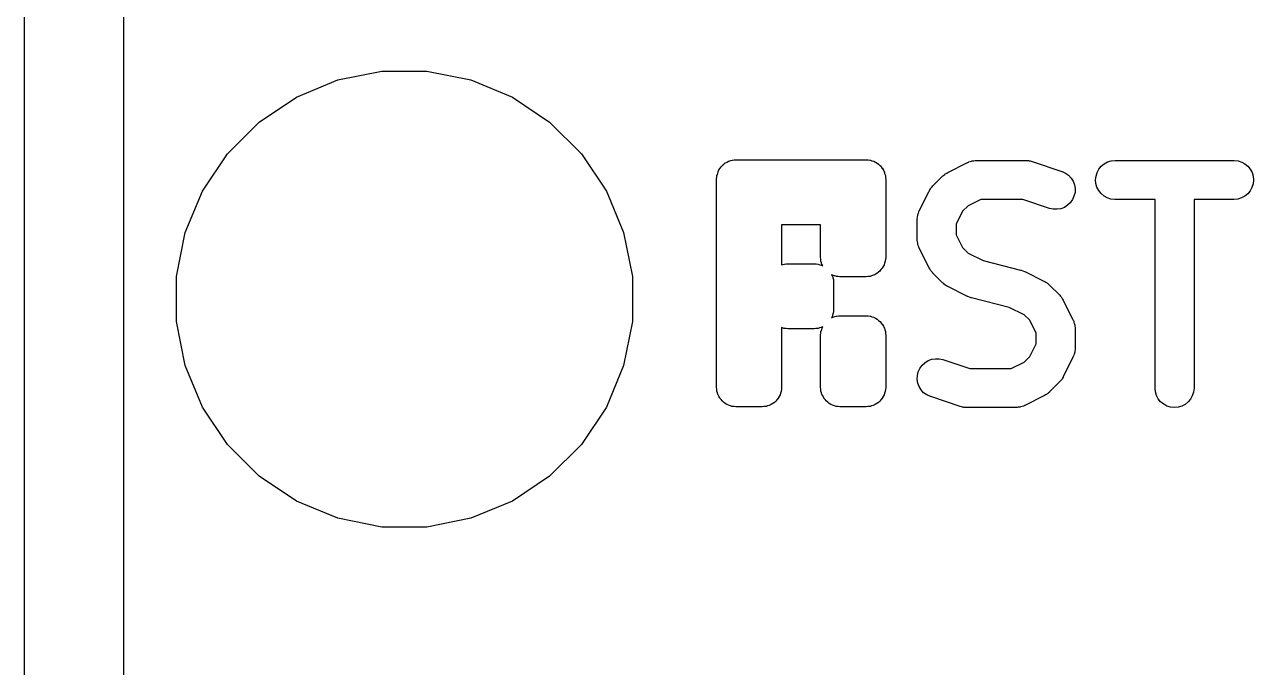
# Model space of a CAD drawing. Extents: x -557.2 to -539.1, y -88 to -54.6.
# Drawn here: x -557.238 to -552.513, y -65.094 to -62.622 of the extents above; entities that cross this region are included whole.
import ezdxf

# ---------------------------------------------------------------- set-up
doc = ezdxf.new("R2010")
doc.units = 0
doc.layers.add('BLACK', color=7, linetype='CONTINUOUS')

msp = doc.modelspace()

# ---------------------------------------------------------------- linework, layer by layer
at = {"layer": 'BLACK', "linetype": 'CONTINUOUS'}
for p, q in [((-557.238, -87.7984), (-557.238, -54.7972)), ((-556.857, -54.9783), (-556.857, -87.6173)), ((-556.192, -62.9012), (-556.033, -62.8352)), ((-556.033, -62.8352), (-555.864, -62.8015)), ((-555.864, -62.8015), (-555.691, -62.8015)), ((-555.691, -62.8015), (-555.522, -62.8352)), ((-555.522, -62.8352), (-555.362, -62.9012)), ((-556.336, -62.9971), (-556.192, -62.9012)), ((-555.362, -62.9012), (-555.219, -62.9971)), ((-556.458, -63.1192), (-556.336, -62.9971)), ((-555.219, -62.9971), (-555.097, -63.1192)), ((-556.554, -63.2627), (-556.458, -63.1192)), ((-555.097, -63.1192), (-555.001, -63.2627)), ((-554.564, -63.1745), (-554.559, -63.169)), ((-554.559, -63.169), (-554.555, -63.1636)), ((-554.555, -63.1632), (-554.549, -63.1589)), ((-554.555, -63.1634), (-554.555, -63.1632)), ((-554.555, -63.1636), (-554.555, -63.1634)), ((-554.549, -63.1589), (-554.544, -63.1544)), ((-554.544, -63.1544), (-554.543, -63.1542)), ((-554.543, -63.1541), (-554.537, -63.1508)), ((-554.543, -63.1542), (-554.543, -63.1541)), ((-554.537, -63.1508), (-554.531, -63.1475)), ((-554.531, -63.1475), (-554.53, -63.1474)), ((-554.53, -63.1473), (-554.523, -63.1453)), ((-554.53, -63.1474), (-554.53, -63.1473)), ((-554.523, -63.1453), (-554.517, -63.1433)), ((-554.517, -63.1433), (-554.516, -63.1432)), ((-554.516, -63.1432), (-554.509, -63.1425)), ((-554.516, -63.1432), (-554.516, -63.1432)), ((-554.509, -63.1425), (-554.502, -63.1418)), ((-554.502, -63.1418), (-554.002, -63.1418)), ((-554.002, -63.1418), (-554.002, -63.1418)), ((-554.002, -63.1418), (-554.002, -63.1418)), ((-554.002, -63.1418), (-554.001, -63.1418)), ((-554.001, -63.1418), (-553.994, -63.1426)), ((-554.001, -63.1418), (-554.001, -63.1418)), ((-553.994, -63.1426), (-553.987, -63.1434)), ((-553.987, -63.1434), (-553.987, -63.1434)), ((-553.987, -63.1434), (-553.986, -63.1435)), ((-553.986, -63.1435), (-553.98, -63.1456)), ((-553.98, -63.1456), (-553.973, -63.1477)), ((-553.973, -63.1477), (-553.973, -63.1478)), ((-553.973, -63.1478), (-553.972, -63.1479)), ((-553.972, -63.1479), (-553.966, -63.1513)), ((-553.966, -63.1513), (-553.96, -63.1547)), ((-553.96, -63.1547), (-553.96, -63.1548)), ((-553.96, -63.1548), (-553.96, -63.1549)), ((-553.96, -63.1549), (-553.954, -63.1595)), ((-553.954, -63.1595), (-553.949, -63.164)), ((-553.949, -63.164), (-553.949, -63.1642)), ((-553.949, -63.1642), (-553.948, -63.1644)), ((-553.948, -63.1644), (-553.944, -63.1698)), ((-553.944, -63.1698), (-553.94, -63.1753)), ((-553.688, -63.1907), (-553.612, -63.1526)), ((-553.612, -63.1526), (-553.611, -63.1522)), ((-553.611, -63.1522), (-553.609, -63.1514)), ((-553.609, -63.1514), (-553.607, -63.1504)), ((-553.607, -63.1504), (-553.602, -63.1489)), ((-553.602, -63.1489), (-553.597, -63.1471)), ((-553.597, -63.1471), (-553.595, -63.1468)), ((-553.595, -63.1468), (-553.593, -63.1461)), ((-553.593, -63.1461), (-553.588, -63.1456)), ((-553.588, -63.1456), (-553.583, -63.1448)), ((-553.583, -63.1448), (-553.581, -63.1449)), ((-553.581, -63.1449), (-553.578, -63.1447)), ((-553.578, -63.1447), (-553.388, -63.1447)), ((-553.388, -63.1447), (-553.387, -63.1447)), ((-553.387, -63.1447), (-553.383, -63.1452)), ((-553.383, -63.1452), (-553.378, -63.1453)), ((-553.378, -63.1453), (-553.375, -63.146)), ((-553.375, -63.146), (-553.372, -63.1463)), ((-553.372, -63.1463), (-553.368, -63.1476)), ((-553.368, -63.1476), (-553.364, -63.1486)), ((-553.364, -63.1486), (-553.25, -63.1866)), ((-553.107, -63.1778), (-553.098, -63.1665)), ((-553.098, -63.1665), (-553.087, -63.1572)), ((-553.087, -63.1572), (-553.074, -63.1504)), ((-553.074, -63.1504), (-553.06, -63.1461)), ((-553.06, -63.1461), (-553.045, -63.1447)), ((-553.045, -63.1447), (-552.588, -63.1447)), ((-552.588, -63.1447), (-552.587, -63.1447)), ((-552.587, -63.1447), (-552.572, -63.1463)), ((-552.572, -63.1463), (-552.558, -63.1508)), ((-552.558, -63.1508), (-552.546, -63.1578)), ((-552.546, -63.1578), (-552.534, -63.1672)), ((-552.534, -63.1672), (-552.525, -63.1786)), ((-554.577, -63.2158), (-554.576, -63.2087)), ((-554.577, -63.2163), (-554.577, -63.2158)), ((-554.577, -63.2168), (-554.577, -63.2163)), ((-554.577, -63.2163), (-554.577, -63.2163)), ((-554.577, -63.2163), (-554.577, -63.2163)), ((-554.577, -64.0168), (-554.577, -63.2168)), ((-554.576, -63.2017), (-554.575, -63.2015)), ((-554.576, -63.2087), (-554.576, -63.2017)), ((-554.575, -63.2012), (-554.573, -63.1945)), ((-554.575, -63.2015), (-554.575, -63.2012)), ((-554.573, -63.1945), (-554.571, -63.1878)), ((-554.571, -63.1873), (-554.568, -63.1811)), ((-554.571, -63.1875), (-554.571, -63.1873)), ((-554.571, -63.1878), (-554.571, -63.1875)), ((-554.568, -63.1811), (-554.564, -63.1749)), ((-554.564, -63.1747), (-554.564, -63.1745)), ((-554.564, -63.1749), (-554.564, -63.1747)), ((-553.94, -63.1753), (-553.939, -63.1756)), ((-553.939, -63.1756), (-553.939, -63.1758)), ((-553.939, -63.1758), (-553.936, -63.182)), ((-553.936, -63.182), (-553.933, -63.1882)), ((-553.933, -63.1882), (-553.933, -63.1885)), ((-553.933, -63.1885), (-553.932, -63.1887)), ((-553.932, -63.1887), (-553.931, -63.1955)), ((-553.931, -63.1955), (-553.928, -63.2023)), ((-553.928, -63.2023), (-553.928, -63.2025)), ((-553.928, -63.2025), (-553.928, -63.2028)), ((-553.928, -63.2028), (-553.928, -63.2097)), ((-553.928, -63.2097), (-553.927, -63.2168)), ((-553.927, -63.2168), (-553.927, -63.5168)), ((-553.746, -63.2429), (-553.708, -63.2048)), ((-553.708, -63.2048), (-553.707, -63.204)), ((-553.707, -63.204), (-553.704, -63.2014)), ((-553.704, -63.2014), (-553.7, -63.1985)), ((-553.7, -63.1985), (-553.698, -63.1968)), ((-553.698, -63.1968), (-553.695, -63.1949)), ((-553.695, -63.1949), (-553.692, -63.193)), ((-553.692, -63.193), (-553.688, -63.1907)), ((-553.25, -63.1866), (-553.249, -63.187)), ((-553.249, -63.187), (-553.236, -63.1931)), ((-553.236, -63.1931), (-553.224, -63.2017)), ((-553.224, -63.2017), (-553.214, -63.2125)), ((-553.214, -63.2125), (-553.206, -63.225)), ((-553.12, -63.2192), (-553.118, -63.2046)), ((-553.119, -63.2338), (-553.12, -63.2192)), ((-553.118, -63.2046), (-553.114, -63.1906)), ((-553.114, -63.1906), (-553.107, -63.1778)), ((-552.525, -63.1786), (-552.518, -63.1916)), ((-552.518, -63.1916), (-552.514, -63.2056)), ((-552.514, -63.2056), (-552.513, -63.2202)), ((-552.513, -63.2202), (-552.514, -63.2348)), ((-556.62, -63.4222), (-556.554, -63.2627)), ((-555.001, -63.2627), (-554.935, -63.4222)), ((-553.798, -63.3385), (-553.76, -63.2624)), ((-553.76, -63.2624), (-553.759, -63.2614)), ((-553.759, -63.2614), (-553.757, -63.2579)), ((-553.757, -63.2579), (-553.755, -63.2542)), ((-553.755, -63.2542), (-553.753, -63.2518)), ((-553.753, -63.2518), (-553.751, -63.2491)), ((-553.751, -63.2491), (-553.748, -63.2461)), ((-553.748, -63.2461), (-553.746, -63.2429)), ((-553.206, -63.225), (-553.201, -63.2387)), ((-553.201, -63.2387), (-553.199, -63.2531)), ((-553.199, -63.2531), (-553.199, -63.2678)), ((-553.115, -63.2478), (-553.119, -63.2338)), ((-553.108, -63.2608), (-553.115, -63.2478)), ((-553.099, -63.2722), (-553.108, -63.2608)), ((-552.526, -63.2616), (-552.535, -63.2729)), ((-552.519, -63.2488), (-552.526, -63.2616)), ((-552.514, -63.2348), (-552.519, -63.2488)), ((-553.561, -63.2947), (-553.61, -63.3194)), ((-553.4, -63.2947), (-553.561, -63.2947)), ((-553.297, -63.329), (-553.4, -63.2947)), ((-553.217, -63.3072), (-553.228, -63.3172)), ((-553.209, -63.2953), (-553.217, -63.3072)), ((-553.203, -63.282), (-553.209, -63.2953)), ((-553.199, -63.2678), (-553.203, -63.282)), ((-553.087, -63.2816), (-553.099, -63.2722)), ((-553.075, -63.2886), (-553.087, -63.2816)), ((-553.061, -63.2931), (-553.075, -63.2886)), ((-553.046, -63.2947), (-553.061, -63.2931)), ((-553.045, -63.2947), (-553.046, -63.2947)), ((-552.891, -63.2947), (-553.045, -63.2947)), ((-552.891, -64.0197), (-552.891, -63.2947)), ((-552.588, -63.2947), (-552.741, -63.2947)), ((-552.741, -63.2947), (-552.741, -64.0197)), ((-552.573, -63.2933), (-552.588, -63.2947)), ((-552.559, -63.289), (-552.573, -63.2933)), ((-552.546, -63.2822), (-552.559, -63.289)), ((-552.535, -63.2729), (-552.546, -63.2822)), ((-553.806, -63.3666), (-553.805, -63.3616)), ((-553.805, -63.3616), (-553.804, -63.3565)), ((-553.804, -63.3565), (-553.803, -63.3544)), ((-553.803, -63.3522), (-553.801, -63.3474)), ((-553.803, -63.3544), (-553.803, -63.3522)), ((-553.801, -63.3474), (-553.8, -63.3425)), ((-553.8, -63.3425), (-553.799, -63.3406)), ((-553.799, -63.3406), (-553.798, -63.3385)), ((-553.631, -63.3403), (-553.656, -63.3898)), ((-553.61, -63.3194), (-553.631, -63.3403)), ((-553.283, -63.3322), (-553.297, -63.329)), ((-553.268, -63.3326), (-553.283, -63.3322)), ((-553.254, -63.3302), (-553.268, -63.3326)), ((-553.24, -63.325), (-553.254, -63.3302)), ((-553.228, -63.3172), (-553.24, -63.325)), ((-554.327, -63.3918), (-554.327, -63.5464)), ((-554.177, -63.3918), (-554.327, -63.3918)), ((-554.177, -63.5168), (-554.177, -63.3918)), ((-553.805, -63.3688), (-553.806, -63.3666)), ((-553.806, -63.371), (-553.805, -63.3688)), ((-553.806, -63.3721), (-553.806, -63.371)), ((-553.806, -63.4483), (-553.806, -63.3721)), ((-553.656, -63.3898), (-553.656, -63.4306)), ((-556.654, -63.5915), (-556.62, -63.4222)), ((-554.935, -63.4222), (-554.901, -63.5915)), ((-553.806, -63.4505), (-553.806, -63.4483)), ((-553.806, -63.4527), (-553.806, -63.4505)), ((-553.805, -63.4577), (-553.806, -63.4527)), ((-553.656, -63.4306), (-553.631, -63.48)), ((-553.804, -63.4628), (-553.805, -63.4577)), ((-553.804, -63.465), (-553.804, -63.4628)), ((-553.803, -63.4671), (-553.804, -63.465)), ((-553.802, -63.4719), (-553.803, -63.4671)), ((-553.8, -63.4769), (-553.802, -63.4719)), ((-553.799, -63.4788), (-553.8, -63.4769)), ((-553.798, -63.4809), (-553.799, -63.4788)), ((-553.798, -63.4818), (-553.798, -63.4809)), ((-553.76, -63.558), (-553.798, -63.4818)), ((-553.631, -63.48), (-553.61, -63.5009)), ((-553.61, -63.5009), (-553.552, -63.5299)), ((-554.327, -63.5464), (-554.323, -63.5453)), ((-554.323, -63.5453), (-554.317, -63.5433)), ((-554.317, -63.5433), (-554.316, -63.5432)), ((-554.316, -63.5432), (-554.309, -63.5425)), ((-554.316, -63.5432), (-554.316, -63.5432)), ((-554.309, -63.5425), (-554.302, -63.5418)), ((-554.302, -63.5418), (-554.202, -63.5418)), ((-554.202, -63.5418), (-554.202, -63.5418)), ((-554.202, -63.5418), (-554.202, -63.5418)), ((-554.202, -63.5418), (-554.201, -63.5418)), ((-554.201, -63.5418), (-554.201, -63.5418)), ((-554.201, -63.5418), (-554.194, -63.5426)), ((-554.194, -63.5426), (-554.187, -63.5434)), ((-554.187, -63.5434), (-554.187, -63.5434)), ((-554.187, -63.5434), (-554.186, -63.5435)), ((-554.186, -63.5435), (-554.18, -63.5456)), ((-554.18, -63.5456), (-554.173, -63.5477)), ((-554.176, -63.5239), (-554.177, -63.5168)), ((-554.176, -63.5309), (-554.176, -63.5239)), ((-554.176, -63.5311), (-554.176, -63.5309)), ((-554.176, -63.5314), (-554.176, -63.5311)), ((-554.174, -63.5381), (-554.176, -63.5314)), ((-554.172, -63.5449), (-554.174, -63.5381)), ((-554.173, -63.5477), (-554.173, -63.5478)), ((-554.173, -63.5478), (-554.172, -63.5479)), ((-554.171, -63.5452), (-554.172, -63.5449)), ((-554.172, -63.5479), (-554.169, -63.5498)), ((-554.171, -63.5454), (-554.171, -63.5452)), ((-554.169, -63.5498), (-554.171, -63.5454)), ((-553.933, -63.5464), (-553.937, -63.5526)), ((-553.931, -63.5391), (-553.933, -63.5459)), ((-553.933, -63.5459), (-553.933, -63.5461)), ((-553.933, -63.5461), (-553.933, -63.5464)), ((-553.929, -63.5324), (-553.931, -63.5391)), ((-553.928, -63.5249), (-553.929, -63.5319)), ((-553.929, -63.5319), (-553.929, -63.5322)), ((-553.929, -63.5322), (-553.929, -63.5324)), ((-553.927, -63.5179), (-553.928, -63.5249)), ((-553.927, -63.5168), (-553.927, -63.5173)), ((-553.927, -63.5173), (-553.927, -63.5174)), ((-553.927, -63.5174), (-553.927, -63.5174)), ((-553.927, -63.5174), (-553.927, -63.5179)), ((-553.552, -63.5299), (-553.408, -63.566)), ((-556.654, -63.7641), (-556.654, -63.5915)), ((-554.901, -63.5915), (-554.901, -63.7641)), ((-554.132, -63.5858), (-554.135, -63.5839)), ((-554.135, -63.5839), (-554.133, -63.5882)), ((-554.133, -63.5882), (-554.133, -63.5885)), ((-554.133, -63.5885), (-554.132, -63.5887)), ((-554.131, -63.5858), (-554.132, -63.5858)), ((-554.132, -63.5887), (-554.13, -63.5955)), ((-554.131, -63.586), (-554.131, -63.5858)), ((-554.124, -63.5881), (-554.131, -63.586)), ((-554.13, -63.5955), (-554.128, -63.6023)), ((-554.118, -63.5902), (-554.124, -63.5881)), ((-554.117, -63.5902), (-554.118, -63.5902)), ((-554.117, -63.5903), (-554.117, -63.5902)), ((-554.11, -63.591), (-554.117, -63.5903)), ((-554.103, -63.5918), (-554.11, -63.591)), ((-554.102, -63.5918), (-554.103, -63.5918)), ((-554.103, -63.5918), (-554.103, -63.5918)), ((-554.103, -63.5918), (-554.103, -63.5918)), ((-554.103, -63.5918), (-554.103, -63.5918)), ((-554.002, -63.5918), (-554.102, -63.5918)), ((-553.995, -63.5911), (-554.002, -63.5918)), ((-553.988, -63.5905), (-553.995, -63.5911)), ((-553.987, -63.5904), (-553.988, -63.5904)), ((-553.988, -63.5904), (-553.988, -63.5905)), ((-553.981, -63.5884), (-553.987, -63.5904)), ((-553.974, -63.5864), (-553.981, -63.5884)), ((-553.973, -63.5862), (-553.974, -63.5862)), ((-553.974, -63.5862), (-553.974, -63.5864)), ((-553.967, -63.5829), (-553.973, -63.5862)), ((-553.961, -63.5796), (-553.967, -63.5829)), ((-553.955, -63.5748), (-553.961, -63.5793)), ((-553.961, -63.5793), (-553.961, -63.5794)), ((-553.961, -63.5794), (-553.961, -63.5796)), ((-553.95, -63.5704), (-553.955, -63.5748)), ((-553.949, -63.5702), (-553.95, -63.5704)), ((-553.945, -63.5646), (-553.949, -63.57)), ((-553.949, -63.57), (-553.949, -63.5702)), ((-553.94, -63.5592), (-553.945, -63.5646)), ((-553.937, -63.5526), (-553.94, -63.5588)), ((-553.94, -63.5588), (-553.94, -63.559)), ((-553.94, -63.559), (-553.94, -63.5592)), ((-553.757, -63.5616), (-553.76, -63.558)), ((-553.756, -63.5653), (-553.757, -63.5616)), ((-553.754, -63.5678), (-553.756, -63.5653)), ((-553.752, -63.5704), (-553.754, -63.5678)), ((-553.749, -63.5735), (-553.752, -63.5704)), ((-553.746, -63.5768), (-553.749, -63.5735)), ((-553.746, -63.5775), (-553.746, -63.5768)), ((-553.708, -63.6156), (-553.746, -63.5775)), ((-553.408, -63.566), (-553.407, -63.5663)), ((-553.407, -63.5663), (-553.406, -63.5664)), ((-553.406, -63.5664), (-553.406, -63.5664)), ((-553.406, -63.5664), (-553.4, -63.5689)), ((-553.4, -63.5689), (-553.393, -63.5714)), ((-553.393, -63.5714), (-553.393, -63.5715)), ((-553.393, -63.5715), (-553.392, -63.5717)), ((-553.392, -63.5717), (-553.316, -63.6098)), ((-554.128, -63.6023), (-554.128, -63.6025)), ((-554.128, -63.6025), (-554.128, -63.6028)), ((-554.128, -63.6028), (-554.128, -63.6098)), ((-554.128, -63.6098), (-554.127, -63.6168)), ((-554.127, -63.6168), (-554.127, -63.7168)), ((-553.704, -63.6183), (-553.708, -63.6156)), ((-553.701, -63.6212), (-553.704, -63.6183)), ((-553.699, -63.6229), (-553.701, -63.6212)), ((-553.696, -63.6249), (-553.699, -63.6229)), ((-553.693, -63.6269), (-553.696, -63.6249)), ((-553.689, -63.6292), (-553.693, -63.6269)), ((-553.688, -63.6296), (-553.689, -63.6292)), ((-553.612, -63.6677), (-553.688, -63.6296)), ((-553.316, -63.6098), (-553.315, -63.6102)), ((-553.315, -63.6102), (-553.312, -63.6125)), ((-553.312, -63.6125), (-553.308, -63.6145)), ((-553.308, -63.6145), (-553.306, -63.6165)), ((-553.306, -63.6165), (-553.303, -63.6182)), ((-553.303, -63.6182), (-553.3, -63.6211)), ((-553.3, -63.6211), (-553.297, -63.6238)), ((-553.297, -63.6238), (-553.259, -63.6619)), ((-553.612, -63.6679), (-553.612, -63.6677)), ((-553.611, -63.668), (-553.612, -63.6679)), ((-553.605, -63.6705), (-553.611, -63.668)), ((-553.598, -63.673), (-553.605, -63.6705)), ((-553.598, -63.6732), (-553.598, -63.673)), ((-553.598, -63.673), (-553.598, -63.673)), ((-553.597, -63.6734), (-553.598, -63.6732)), ((-553.452, -63.7095), (-553.597, -63.6734)), ((-553.259, -63.6619), (-553.258, -63.6627)), ((-553.258, -63.6627), (-553.255, -63.6659)), ((-553.255, -63.6659), (-553.252, -63.669)), ((-553.252, -63.669), (-553.251, -63.6717)), ((-553.251, -63.6717), (-553.249, -63.6741)), ((-553.249, -63.6741), (-553.247, -63.6778)), ((-553.247, -63.6778), (-553.245, -63.6814)), ((-553.245, -63.6814), (-553.207, -63.7576)), ((-554.131, -63.7391), (-554.133, -63.7459)), ((-554.129, -63.7324), (-554.131, -63.7391)), ((-554.128, -63.7249), (-554.129, -63.7319)), ((-554.129, -63.7319), (-554.129, -63.7322)), ((-554.129, -63.7322), (-554.129, -63.7324)), ((-554.127, -63.7179), (-554.128, -63.7249)), ((-554.127, -63.7168), (-554.127, -63.7173)), ((-554.127, -63.7173), (-554.127, -63.7174)), ((-554.127, -63.7174), (-554.127, -63.7174)), ((-554.127, -63.7174), (-554.127, -63.7179)), ((-553.394, -63.7385), (-553.452, -63.7095)), ((-553.373, -63.7594), (-553.394, -63.7385)), ((-556.62, -63.9334), (-556.654, -63.7641)), ((-554.901, -63.7641), (-554.935, -63.9334)), ((-554.324, -63.7881), (-554.327, -63.7872)), ((-554.327, -63.7872), (-554.327, -64.0168)), ((-554.174, -63.7864), (-554.181, -63.7884)), ((-554.173, -63.7862), (-554.174, -63.7862)), ((-554.174, -63.7862), (-554.174, -63.7864)), ((-554.169, -63.7838), (-554.173, -63.7862)), ((-554.171, -63.7873), (-554.169, -63.7838)), ((-554.171, -63.7875), (-554.171, -63.7873)), ((-554.171, -63.7878), (-554.171, -63.7875)), ((-554.133, -63.7464), (-554.135, -63.7498)), ((-554.135, -63.7498), (-554.131, -63.7475)), ((-554.133, -63.7459), (-554.133, -63.7461)), ((-554.133, -63.7461), (-554.133, -63.7464)), ((-554.131, -63.7475), (-554.13, -63.7474)), ((-554.13, -63.7473), (-554.123, -63.7453)), ((-554.13, -63.7474), (-554.13, -63.7473)), ((-554.123, -63.7453), (-554.117, -63.7433)), ((-554.117, -63.7433), (-554.116, -63.7432)), ((-554.116, -63.7432), (-554.109, -63.7425)), ((-554.116, -63.7432), (-554.116, -63.7432)), ((-554.109, -63.7425), (-554.102, -63.7418)), ((-554.102, -63.7418), (-554.002, -63.7418)), ((-554.002, -63.7418), (-554.002, -63.7418)), ((-554.002, -63.7418), (-554.002, -63.7418)), ((-554.002, -63.7418), (-554.001, -63.7418)), ((-554.001, -63.7418), (-554.001, -63.7418)), ((-554.001, -63.7418), (-553.994, -63.7426)), ((-553.994, -63.7426), (-553.987, -63.7434)), ((-553.987, -63.7434), (-553.987, -63.7434)), ((-553.987, -63.7434), (-553.986, -63.7435)), ((-553.986, -63.7435), (-553.98, -63.7456)), ((-553.98, -63.7456), (-553.973, -63.7477)), ((-553.973, -63.7477), (-553.973, -63.7478)), ((-553.973, -63.7478), (-553.972, -63.7479)), ((-553.972, -63.7479), (-553.966, -63.7513)), ((-553.966, -63.7513), (-553.96, -63.7547)), ((-553.96, -63.7547), (-553.96, -63.7548)), ((-553.96, -63.7548), (-553.96, -63.7549)), ((-553.96, -63.7549), (-553.954, -63.7595)), ((-553.954, -63.7595), (-553.949, -63.764)), ((-553.949, -63.764), (-553.949, -63.7642)), ((-553.949, -63.7642), (-553.948, -63.7644)), ((-553.948, -63.7644), (-553.944, -63.7698)), ((-553.944, -63.7698), (-553.94, -63.7753)), ((-553.94, -63.7753), (-553.939, -63.7756)), ((-553.939, -63.7756), (-553.939, -63.7758)), ((-553.939, -63.7758), (-553.936, -63.782)), ((-553.936, -63.782), (-553.933, -63.7882)), ((-553.349, -63.8088), (-553.373, -63.7594)), ((-553.207, -63.7576), (-553.206, -63.7585)), ((-553.206, -63.7585), (-553.205, -63.7606)), ((-553.205, -63.7606), (-553.204, -63.7626)), ((-553.204, -63.7626), (-553.203, -63.7675)), ((-553.203, -63.7675), (-553.201, -63.7723)), ((-553.201, -63.7723), (-553.201, -63.7745)), ((-553.201, -63.7745), (-553.2, -63.7766)), ((-553.2, -63.7766), (-553.2, -63.7817)), ((-553.2, -63.7817), (-553.199, -63.7867)), ((-553.199, -63.7867), (-553.199, -63.7889)), ((-554.318, -63.7902), (-554.324, -63.7881)), ((-554.317, -63.7902), (-554.318, -63.7902)), ((-554.317, -63.7903), (-554.317, -63.7902)), ((-554.31, -63.791), (-554.317, -63.7903)), ((-554.303, -63.7918), (-554.31, -63.791)), ((-554.302, -63.7918), (-554.303, -63.7918)), ((-554.303, -63.7918), (-554.303, -63.7918)), ((-554.303, -63.7918), (-554.303, -63.7918)), ((-554.303, -63.7918), (-554.303, -63.7918)), ((-554.202, -63.7918), (-554.302, -63.7918)), ((-554.195, -63.7911), (-554.202, -63.7918)), ((-554.188, -63.7905), (-554.195, -63.7911)), ((-554.187, -63.7904), (-554.188, -63.7904)), ((-554.188, -63.7904), (-554.188, -63.7905)), ((-554.181, -63.7884), (-554.187, -63.7904)), ((-554.177, -63.8158), (-554.176, -63.8087)), ((-554.177, -63.8163), (-554.177, -63.8158)), ((-554.177, -63.8168), (-554.177, -63.8163)), ((-554.177, -63.8163), (-554.177, -63.8163)), ((-554.177, -63.8163), (-554.177, -63.8163)), ((-554.177, -64.0168), (-554.177, -63.8168)), ((-554.176, -63.8017), (-554.175, -63.8015)), ((-554.176, -63.8087), (-554.176, -63.8017)), ((-554.175, -63.8012), (-554.173, -63.7945)), ((-554.175, -63.8015), (-554.175, -63.8012)), ((-554.173, -63.7945), (-554.171, -63.7878)), ((-553.933, -63.7882), (-553.933, -63.7885)), ((-553.933, -63.7885), (-553.932, -63.7887)), ((-553.932, -63.7887), (-553.93, -63.7955)), ((-553.93, -63.7955), (-553.928, -63.8023)), ((-553.928, -63.8023), (-553.928, -63.8025)), ((-553.928, -63.8025), (-553.928, -63.8028)), ((-553.928, -63.8028), (-553.928, -63.8098)), ((-553.928, -63.8098), (-553.927, -63.8168)), ((-553.927, -63.8168), (-553.927, -64.0168)), ((-553.349, -63.8496), (-553.349, -63.8088)), ((-553.199, -63.7889), (-553.199, -63.7911)), ((-553.199, -63.7911), (-553.199, -63.8673)), ((-553.373, -63.8991), (-553.349, -63.8496)), ((-553.199, -63.8728), (-553.2, -63.8778)), ((-553.2, -63.8778), (-553.2, -63.8829)), ((-553.199, -63.8673), (-553.199, -63.8684)), ((-553.199, -63.8684), (-553.199, -63.8706)), ((-553.199, -63.8706), (-553.199, -63.8728)), ((-553.787, -63.9322), (-553.776, -63.9222)), ((-553.776, -63.9222), (-553.764, -63.9144)), ((-553.764, -63.9144), (-553.75, -63.9092)), ((-553.75, -63.9092), (-553.736, -63.9068)), ((-553.736, -63.9068), (-553.721, -63.9072)), ((-553.721, -63.9072), (-553.707, -63.9105)), ((-553.707, -63.9105), (-553.604, -63.9447)), ((-553.444, -63.9447), (-553.394, -63.92)), ((-553.394, -63.92), (-553.373, -63.8991)), ((-553.207, -63.9009), (-553.245, -63.9771)), ((-553.206, -63.8988), (-553.207, -63.9009)), ((-553.205, -63.8969), (-553.206, -63.8988)), ((-553.203, -63.892), (-553.205, -63.8969)), ((-553.201, -63.8872), (-553.203, -63.892)), ((-553.2, -63.8829), (-553.201, -63.885)), ((-553.201, -63.885), (-553.201, -63.8872)), ((-556.554, -64.0929), (-556.62, -63.9334)), ((-554.935, -63.9334), (-555.001, -64.0929)), ((-553.806, -63.9863), (-553.805, -63.9716)), ((-553.805, -63.9716), (-553.802, -63.9574)), ((-553.802, -63.9574), (-553.796, -63.9441)), ((-553.796, -63.9441), (-553.787, -63.9322)), ((-553.604, -63.9447), (-553.444, -63.9447)), ((-554.576, -64.0239), (-554.577, -64.0168)), ((-554.327, -64.0179), (-554.328, -64.0249)), ((-554.327, -64.0168), (-554.327, -64.0173)), ((-554.327, -64.0173), (-554.327, -64.0174)), ((-554.327, -64.0174), (-554.327, -64.0174)), ((-554.327, -64.0174), (-554.327, -64.0179)), ((-554.176, -64.0239), (-554.177, -64.0168)), ((-553.927, -64.0179), (-553.928, -64.0249)), ((-553.927, -64.0168), (-553.927, -64.0173)), ((-553.927, -64.0173), (-553.927, -64.0174)), ((-553.927, -64.0174), (-553.927, -64.0174)), ((-553.927, -64.0174), (-553.927, -64.0179)), ((-553.803, -64.0007), (-553.806, -63.9863)), ((-553.798, -64.0144), (-553.803, -64.0007)), ((-553.791, -64.0269), (-553.798, -64.0144)), ((-553.259, -63.9965), (-553.297, -64.0346)), ((-553.256, -63.9933), (-553.259, -63.9965)), ((-553.253, -63.9903), (-553.256, -63.9933)), ((-553.251, -63.9876), (-553.253, -63.9903)), ((-553.249, -63.9852), (-553.251, -63.9876)), ((-553.247, -63.9815), (-553.249, -63.9852)), ((-553.245, -63.978), (-553.247, -63.9815)), ((-553.245, -63.9771), (-553.245, -63.978)), ((-552.89, -64.0343), (-552.891, -64.0197)), ((-552.741, -64.0208), (-552.743, -64.0353)), ((-552.741, -64.0197), (-552.741, -64.0208)), ((-554.576, -64.0309), (-554.576, -64.0239)), ((-554.576, -64.0311), (-554.576, -64.0309)), ((-554.576, -64.0314), (-554.576, -64.0311)), ((-554.574, -64.0381), (-554.576, -64.0314)), ((-554.572, -64.0449), (-554.574, -64.0381)), ((-554.571, -64.0452), (-554.572, -64.0449)), ((-554.571, -64.0454), (-554.571, -64.0452)), ((-554.568, -64.0516), (-554.571, -64.0454)), ((-554.565, -64.0579), (-554.568, -64.0516)), ((-554.565, -64.0581), (-554.565, -64.0579)), ((-554.565, -64.0583), (-554.565, -64.0581)), ((-554.56, -64.0638), (-554.565, -64.0583)), ((-554.556, -64.0693), (-554.56, -64.0638)), ((-554.555, -64.0695), (-554.556, -64.0693)), ((-554.555, -64.0697), (-554.555, -64.0695)), ((-554.55, -64.0742), (-554.555, -64.0697)), ((-554.35, -64.0704), (-554.355, -64.0748)), ((-554.349, -64.0702), (-554.35, -64.0704)), ((-554.345, -64.0646), (-554.349, -64.07)), ((-554.349, -64.07), (-554.349, -64.0702)), ((-554.34, -64.0592), (-554.345, -64.0646)), ((-554.337, -64.0526), (-554.34, -64.0588)), ((-554.34, -64.0588), (-554.34, -64.059)), ((-554.34, -64.059), (-554.34, -64.0592)), ((-554.333, -64.0464), (-554.337, -64.0526)), ((-554.331, -64.0391), (-554.333, -64.0459)), ((-554.333, -64.0459), (-554.333, -64.0461)), ((-554.333, -64.0461), (-554.333, -64.0464)), ((-554.329, -64.0324), (-554.331, -64.0391)), ((-554.328, -64.0249), (-554.329, -64.0319)), ((-554.329, -64.0319), (-554.329, -64.0322)), ((-554.329, -64.0322), (-554.329, -64.0324)), ((-554.176, -64.0309), (-554.176, -64.0239)), ((-554.176, -64.0311), (-554.176, -64.0309)), ((-554.176, -64.0314), (-554.176, -64.0311)), ((-554.174, -64.0381), (-554.176, -64.0314)), ((-554.172, -64.0449), (-554.174, -64.0381)), ((-554.171, -64.0452), (-554.172, -64.0449)), ((-554.171, -64.0454), (-554.171, -64.0452)), ((-554.168, -64.0516), (-554.171, -64.0454)), ((-554.165, -64.0579), (-554.168, -64.0516)), ((-554.165, -64.0581), (-554.165, -64.0579)), ((-554.165, -64.0583), (-554.165, -64.0581)), ((-554.16, -64.0638), (-554.165, -64.0583)), ((-554.156, -64.0693), (-554.16, -64.0638)), ((-554.155, -64.0695), (-554.156, -64.0693)), ((-554.155, -64.0697), (-554.155, -64.0695)), ((-554.15, -64.0742), (-554.155, -64.0697)), ((-553.95, -64.0704), (-553.955, -64.0748)), ((-553.949, -64.0702), (-553.95, -64.0704)), ((-553.945, -64.0646), (-553.949, -64.07)), ((-553.949, -64.07), (-553.949, -64.0702)), ((-553.94, -64.0592), (-553.945, -64.0646)), ((-553.937, -64.0526), (-553.94, -64.0588)), ((-553.94, -64.0588), (-553.94, -64.059)), ((-553.94, -64.059), (-553.94, -64.0592)), ((-553.933, -64.0464), (-553.937, -64.0526)), ((-553.931, -64.0391), (-553.933, -64.0459)), ((-553.933, -64.0459), (-553.933, -64.0461)), ((-553.933, -64.0461), (-553.933, -64.0464)), ((-553.929, -64.0324), (-553.931, -64.0391)), ((-553.928, -64.0249), (-553.929, -64.0319)), ((-553.929, -64.0319), (-553.929, -64.0322)), ((-553.929, -64.0322), (-553.929, -64.0324)), ((-553.781, -64.0377), (-553.791, -64.0269)), ((-553.769, -64.0463), (-553.781, -64.0377)), ((-553.755, -64.0524), (-553.769, -64.0463)), ((-553.754, -64.0528), (-553.755, -64.0524)), ((-553.64, -64.0909), (-553.754, -64.0528)), ((-553.316, -64.0487), (-553.392, -64.0868)), ((-553.313, -64.0464), (-553.316, -64.0487)), ((-553.309, -64.0445), (-553.313, -64.0464)), ((-553.306, -64.0426), (-553.309, -64.0445)), ((-553.304, -64.0409), (-553.306, -64.0426)), ((-553.301, -64.038), (-553.304, -64.0409)), ((-553.297, -64.0354), (-553.301, -64.038)), ((-553.297, -64.0346), (-553.297, -64.0354)), ((-552.886, -64.0483), (-552.89, -64.0343)), ((-552.879, -64.0612), (-552.886, -64.0483)), ((-552.87, -64.0726), (-552.879, -64.0612)), ((-552.755, -64.0621), (-552.764, -64.0733)), ((-552.748, -64.0493), (-552.755, -64.0621)), ((-552.743, -64.0353), (-552.748, -64.0493)), ((-556.458, -64.2364), (-556.554, -64.0929)), ((-555.001, -64.0929), (-555.097, -64.2364)), ((-554.544, -64.0787), (-554.55, -64.0742)), ((-554.544, -64.0788), (-554.544, -64.0787)), ((-554.544, -64.079), (-554.544, -64.0788)), ((-554.538, -64.0824), (-554.544, -64.079)), ((-554.532, -64.0858), (-554.538, -64.0824)), ((-554.531, -64.0858), (-554.532, -64.0858)), ((-554.531, -64.086), (-554.531, -64.0858)), ((-554.524, -64.0881), (-554.531, -64.086)), ((-554.518, -64.0902), (-554.524, -64.0881)), ((-554.517, -64.0902), (-554.518, -64.0902)), ((-554.517, -64.0903), (-554.517, -64.0902)), ((-554.51, -64.091), (-554.517, -64.0903)), ((-554.503, -64.0918), (-554.51, -64.091)), ((-554.502, -64.0918), (-554.503, -64.0918)), ((-554.503, -64.0918), (-554.503, -64.0918)), ((-554.503, -64.0918), (-554.503, -64.0918)), ((-554.503, -64.0918), (-554.503, -64.0918)), ((-554.402, -64.0918), (-554.502, -64.0918)), ((-554.395, -64.0911), (-554.402, -64.0918)), ((-554.388, -64.0905), (-554.395, -64.0911)), ((-554.387, -64.0904), (-554.388, -64.0904)), ((-554.388, -64.0904), (-554.388, -64.0905)), ((-554.381, -64.0884), (-554.387, -64.0904)), ((-554.374, -64.0864), (-554.381, -64.0884)), ((-554.373, -64.0862), (-554.374, -64.0862)), ((-554.374, -64.0862), (-554.374, -64.0864)), ((-554.367, -64.0829), (-554.373, -64.0862)), ((-554.361, -64.0796), (-554.367, -64.0829)), ((-554.355, -64.0748), (-554.361, -64.0793)), ((-554.361, -64.0793), (-554.361, -64.0794)), ((-554.361, -64.0794), (-554.361, -64.0796)), ((-554.144, -64.0787), (-554.15, -64.0742)), ((-554.144, -64.0788), (-554.144, -64.0787)), ((-554.144, -64.079), (-554.144, -64.0788)), ((-554.138, -64.0824), (-554.144, -64.079)), ((-554.132, -64.0858), (-554.138, -64.0824)), ((-554.131, -64.0858), (-554.132, -64.0858)), ((-554.131, -64.086), (-554.131, -64.0858)), ((-554.124, -64.0881), (-554.131, -64.086)), ((-554.118, -64.0902), (-554.124, -64.0881)), ((-554.117, -64.0902), (-554.118, -64.0902)), ((-554.117, -64.0903), (-554.117, -64.0902)), ((-554.11, -64.091), (-554.117, -64.0903)), ((-554.103, -64.0918), (-554.11, -64.091)), ((-554.102, -64.0918), (-554.103, -64.0918)), ((-554.103, -64.0918), (-554.103, -64.0918)), ((-554.103, -64.0918), (-554.103, -64.0918)), ((-554.103, -64.0918), (-554.103, -64.0918)), ((-554.002, -64.0918), (-554.102, -64.0918)), ((-553.995, -64.0911), (-554.002, -64.0918)), ((-553.988, -64.0905), (-553.995, -64.0911)), ((-553.987, -64.0904), (-553.988, -64.0904)), ((-553.988, -64.0904), (-553.988, -64.0905)), ((-553.981, -64.0884), (-553.987, -64.0904)), ((-553.974, -64.0864), (-553.981, -64.0884)), ((-553.973, -64.0862), (-553.974, -64.0862)), ((-553.974, -64.0862), (-553.974, -64.0864)), ((-553.967, -64.0829), (-553.973, -64.0862)), ((-553.961, -64.0796), (-553.967, -64.0829)), ((-553.955, -64.0748), (-553.961, -64.0793)), ((-553.961, -64.0793), (-553.961, -64.0794)), ((-553.961, -64.0794), (-553.961, -64.0796)), ((-553.636, -64.0918), (-553.64, -64.0909)), ((-553.632, -64.0931), (-553.636, -64.0918)), ((-553.629, -64.0934), (-553.632, -64.0931)), ((-553.626, -64.0941), (-553.629, -64.0934)), ((-553.622, -64.0942), (-553.626, -64.0941)), ((-553.617, -64.0947), (-553.622, -64.0942)), ((-553.616, -64.0947), (-553.617, -64.0947)), ((-553.426, -64.0947), (-553.616, -64.0947)), ((-553.424, -64.0945), (-553.426, -64.0947)), ((-553.422, -64.0946), (-553.424, -64.0945)), ((-553.417, -64.0938), (-553.422, -64.0946)), ((-553.411, -64.0933), (-553.417, -64.0938)), ((-553.409, -64.0926), (-553.411, -64.0933)), ((-553.407, -64.0923), (-553.409, -64.0926)), ((-553.402, -64.0905), (-553.407, -64.0923)), ((-553.397, -64.089), (-553.402, -64.0905)), ((-553.395, -64.088), (-553.397, -64.089)), ((-553.393, -64.0872), (-553.395, -64.088)), ((-553.392, -64.0868), (-553.393, -64.0872)), ((-552.858, -64.0819), (-552.87, -64.0726)), ((-552.846, -64.0888), (-552.858, -64.0819)), ((-552.832, -64.0932), (-552.846, -64.0888)), ((-552.817, -64.0947), (-552.832, -64.0932)), ((-552.802, -64.0934), (-552.817, -64.0947)), ((-552.788, -64.0892), (-552.802, -64.0934)), ((-552.775, -64.0825), (-552.788, -64.0892)), ((-552.764, -64.0733), (-552.775, -64.0825)), ((-556.336, -64.3585), (-556.458, -64.2364)), ((-555.097, -64.2364), (-555.219, -64.3585)), ((-556.192, -64.4544), (-556.336, -64.3585)), ((-555.219, -64.3585), (-555.362, -64.4544)), ((-556.033, -64.5204), (-556.192, -64.4544)), ((-555.362, -64.4544), (-555.522, -64.5204)), ((-555.864, -64.5541), (-556.033, -64.5204)), ((-555.522, -64.5204), (-555.691, -64.5541)), ((-555.691, -64.5541), (-555.864, -64.5541))]:
    msp.add_line(p, q, dxfattribs=at)

doc.saveas('drawing.dxf')
